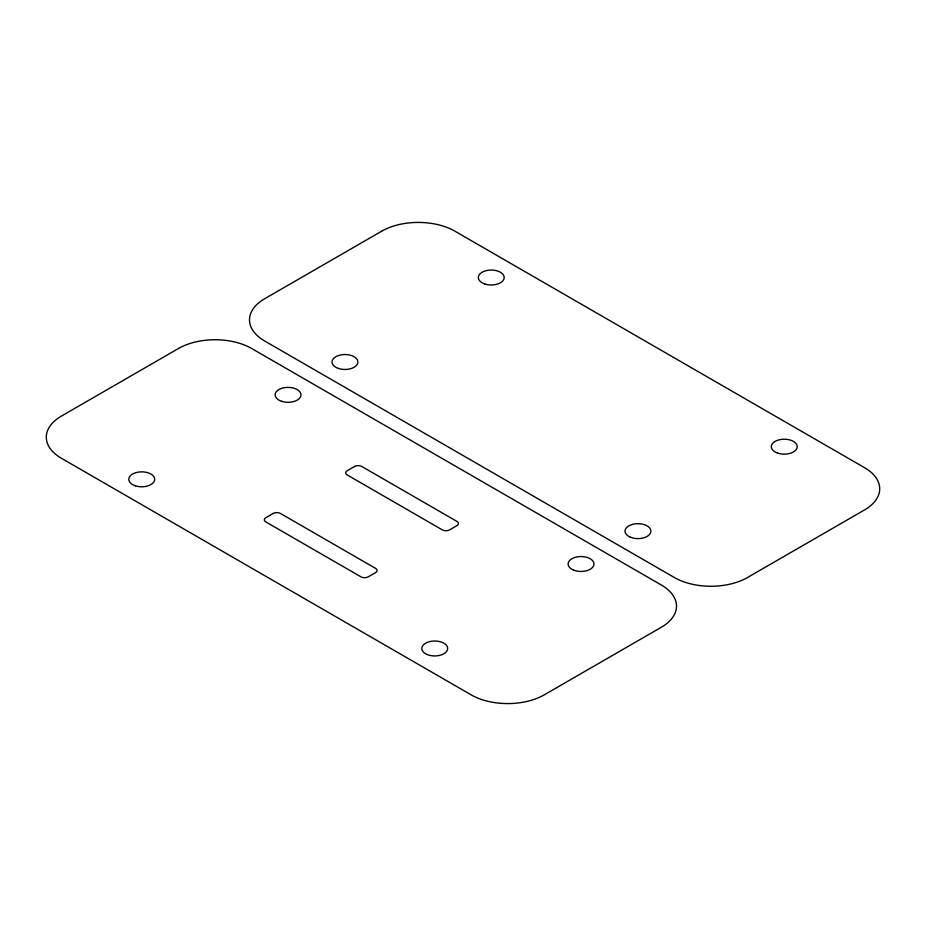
<?xml version="1.0" encoding="UTF-8"?>
<svg xmlns="http://www.w3.org/2000/svg" width="926" height="926" viewBox="0 0 926 926"><rect width="100%" height="100%" fill="white"/><g stroke="black" fill="none" stroke-linecap="round" stroke-linejoin="round"><path stroke-width="1.39" d="M178.498 348.489L61.452 416.075A51.729 29.863 0 0 0 61.452 458.312L471.126 694.836A51.729 29.863 0 0 0 544.28 694.836L661.338 627.249A51.729 29.863 0 0 0 661.338 585.012L251.652 348.489A51.729 29.863 0 0 0 178.498 348.489M381.72 231.164L264.662 298.751A51.729 29.863 0 0 0 264.662 340.988L674.348 577.511A51.729 29.863 0 0 0 747.502 577.511L864.548 509.925A51.729 29.863 0 0 0 864.548 467.688L454.874 231.164A51.729 29.863 0 0 0 381.72 231.164M273.158 513.467L265.843 517.692A5.174 2.986 0 0 0 265.843 521.917L360.943 576.829A5.174 2.986 0 0 0 368.259 576.829L375.574 572.604A5.174 2.986 0 0 0 375.574 568.379L280.474 513.467A5.174 2.986 0 0 0 273.158 513.467M354.519 466.496L347.204 470.721A5.174 2.986 0 0 0 347.204 474.945L442.304 529.857A5.174 2.986 0 0 0 449.619 529.857L456.935 525.632A5.174 2.986 0 0 0 456.935 521.407L361.834 466.496A5.174 2.986 0 0 0 354.519 466.496M427.141 654.52A12.929 7.466 0 0 0 447.594 649.253A12.929 7.466 0 0 0 429.456 641.66A12.929 7.466 0 0 0 427.141 654.52M281.585 401.317A12.929 7.466 0 0 0 300.985 394.846A12.929 7.466 0 0 0 281.585 388.388A12.929 7.466 0 0 0 281.585 401.317M135.277 485.791A12.929 7.466 0 0 0 154.677 479.321A12.929 7.466 0 0 0 135.277 472.85A12.929 7.466 0 0 0 135.277 485.791M573.46 570.046A12.929 7.466 0 0 0 593.902 564.779A12.929 7.466 0 0 0 575.764 557.186A12.929 7.466 0 0 0 573.46 570.046M630.363 537.196A12.929 7.466 0 0 0 650.816 531.918A12.929 7.466 0 0 0 632.678 524.336A12.929 7.466 0 0 0 630.363 537.196M484.807 283.993A12.929 7.466 0 0 0 504.195 277.522A12.929 7.466 0 0 0 484.807 271.052A12.929 7.466 0 0 0 484.807 283.993M338.488 368.467A12.929 7.466 0 0 0 357.887 361.997A12.929 7.466 0 0 0 338.488 355.526A12.929 7.466 0 0 0 338.488 368.467M777.794 453.15A12.929 7.466 0 0 0 797.193 446.679A12.929 7.466 0 0 0 777.794 440.209A12.929 7.466 0 0 0 777.794 453.15"/></g></svg>
